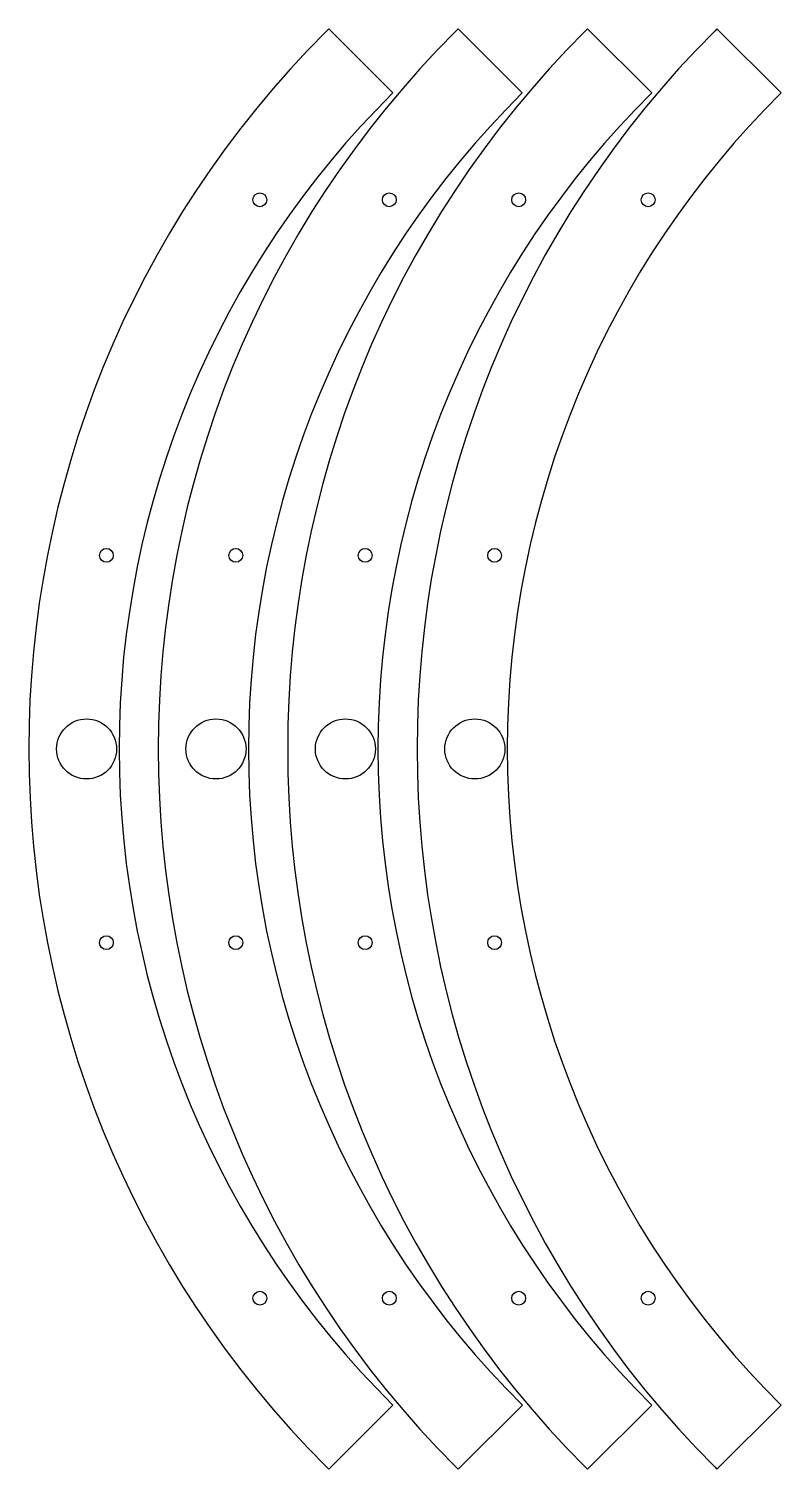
# Model space of a CAD drawing. Extents: x -705 to -542, y 328 to 640.
import ezdxf

# ---------------------------------------------------------------- set-up
doc = ezdxf.new("R2010")
doc.units = 0
doc.header["$MEASUREMENT"] = 0
doc.layers.add('TABLETOP390MM$LASERCUT3MMI', color=1, linetype='CONTINUOUS')
doc.layers.add('TABLETOP390MM$LASERCUT3MMO', color=3, linetype='CONTINUOUS')

msp = doc.modelspace()

# ---------------------------------------------------------------- linework, layer by layer
at = {"layer": 'TABLETOP390MM$LASERCUT3MMI'}
for centre, radius in [((-655.31, 602.95), 1.5), ((-627.29, 602.95), 1.5), ((-599.27, 602.95), 1.5), ((-571.25, 602.95), 1.5), ((-688.54, 525.89), 1.5), ((-660.53, 525.89), 1.5), ((-632.51, 525.89), 1.5), ((-604.49, 525.89), 1.5), ((-692.83, 483.94), 6.5), ((-664.81, 483.94), 6.5), ((-636.79, 483.94), 6.5), ((-608.77, 483.94), 6.5), ((-688.54, 441.97), 1.5), ((-660.53, 441.97), 1.5), ((-632.51, 441.97), 1.5), ((-604.49, 441.97), 1.5), ((-655.3, 364.92), 1.5), ((-627.28, 364.92), 1.5), ((-599.27, 364.92), 1.5), ((-571.25, 364.92), 1.5)]:
    msp.add_circle(centre, radius, dxfattribs=at)
at = {"layer": 'TABLETOP390MM$LASERCUT3MMO'}
for points in [[(-626.51, 626.1), (-640.4, 639.99), (-640.9, 639.5)], [(-598.49, 626.1), (-612.38, 639.99), (-612.88, 639.5)], [(-570.47, 626.1), (-584.36, 639.99), (-584.86, 639.5)], [(-542.45, 626.1), (-556.35, 639.99), (-556.84, 639.5)], [(-640.89, 328.37), (-640.4, 327.88), (-626.5, 341.77)], [(-612.87, 328.37), (-612.38, 327.88), (-598.48, 341.77)], [(-584.85, 328.37), (-584.36, 327.88), (-570.46, 341.77)], [(-556.84, 328.37), (-556.34, 327.88), (-542.45, 341.77)]]:
    msp.add_lwpolyline(points, dxfattribs=at)
for centre, radius, start, end in [((-485.33, 483.94), 220, 135.001, 225.001), ((-457.31, 483.94), 220, 135.001, 225.001), ((-429.29, 483.94), 220, 135.001, 225.001), ((-401.27, 483.94), 220, 135.001, 225.001), ((-485.69, 483.94), 200.1, 134.7272, 225.2748), ((-457.67, 483.94), 200.1, 134.7272, 225.2748), ((-429.66, 483.94), 200.1, 134.7272, 225.2748), ((-401.64, 483.94), 200.1, 134.7272, 225.2748)]:
    msp.add_arc(centre, radius, start, end, dxfattribs=at)

doc.saveas('drawing.dxf')
